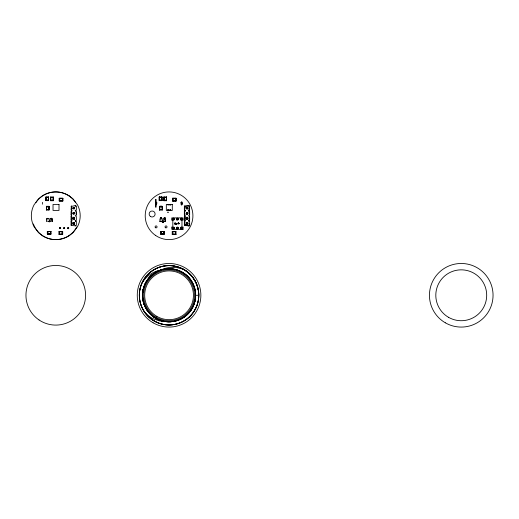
<?xml version="1.0" encoding="UTF-8"?>
<svg xmlns="http://www.w3.org/2000/svg" width="519" height="519" viewBox="0 0 519 519"><rect width="100%" height="100%" fill="white"/><g stroke="black" fill="none" stroke-linecap="round" stroke-linejoin="round"><path stroke-width="0.78" d="M46.574 221.347L46.574 218.791M52.322 221.347L52.322 218.791M159.871 221.347L160.04 218.953M164.244 217.928L165.029 217.578L165.029 218.758L164.218 218.758L164.244 217.928L165.029 217.578L164.244 217.591L164.218 218.758L165.029 218.758L165.036 218.045L164.244 218.045M51.011 220.231L50.868 219.816L50.953 220.251M76.027 225.856L71.46 225.48L71.674 215.794L71.272 211.369M160.455 217.935L160.455 217.578L161.24 217.578L161.266 218.771L161.24 217.578L160.455 217.591L160.423 218.771L160.455 217.935L161.24 217.928M163.135 222.197L163.135 222.56L162.35 222.56L162.33 221.366L162.35 222.56L163.135 222.547L163.174 221.366L163.135 222.197L162.35 222.21M47.8 233.998L47.813 231.416L50.59 231.409L50.59 233.998L47.8 233.998L47.8 231.409M50.577 233.991L50.59 231.409M59.425 234.251L59.438 231.669L62.209 231.662L62.209 234.251L59.425 234.251L59.425 231.662M59.679 200.892L59.691 198.31L62.462 198.303L62.462 200.892L59.679 200.892L59.679 198.303M62.202 234.244L62.209 231.662M62.455 200.885L62.462 198.303M161.098 233.998L161.111 231.416L163.887 231.409L163.887 233.998L161.098 233.998L161.098 231.409M163.874 233.991L163.887 231.409M172.723 234.251L172.73 231.669L175.506 231.662L175.506 234.251L172.723 234.251L172.723 231.662M172.976 200.892L172.983 198.31L175.759 198.303L175.759 200.892L172.976 200.892L172.976 198.303M175.5 234.244L175.506 231.662M175.753 200.885L175.759 198.303M156.005 204.869L156.031 202.468M167.54 209.708L167.52 210.422L167.52 209.819M168.338 209.708L168.318 210.422L168.318 209.819M169.136 209.708L169.116 210.422L169.116 209.819M170.725 209.708L170.706 210.422L170.706 209.819M181.871 204.869L181.942 203.266M163.952 220.114L163.66 219.913L163.92 220.186M189.188 223.708L189.325 225.856L184.758 225.48L184.972 215.794L184.569 211.369M183.019 229.327L183.168 227.088L181.974 227.088L181.974 220.121L183.168 220.121L182.993 217.876L171.783 217.889L171.633 220.121L172.827 220.121L172.827 227.088L171.633 227.088L171.808 229.333L183.019 229.327L181.734 229.353M184.758 225.48L184.355 225.084L184.355 221.619L184.959 220.828L184.355 220.03L184.355 216.566L184.972 215.794L184.355 214.976L184.355 211.512L185.549 210.72L184.355 209.923L184.355 206.458L188.455 205.667L189.448 205.972L189.091 210.539L189.649 214.976L188.455 215.774L189.649 216.566L189.649 220.03L188.455 220.828L189.649 221.619L189.649 225.084L188.455 225.882M184.355 209.923L184.77 206.017L189.448 205.972L189.649 209.923L188.455 210.72L189.649 211.512L189.649 214.976L189.091 210.539L189.649 206.458L188.455 205.667M51.751 219.608L51.251 219.738L51.673 219.433M161.273 206.264L160.987 205.9L160.689 206.303M73.205 208.19L73.069 208.826L74.34 208.826L74.34 207.555L73.069 207.555L73.069 208.826L73.069 207.555M73.867 214.165L73.069 213.88L73.069 212.608L74.34 212.608L74.34 213.88L73.069 213.88L73.069 212.608M74.211 208.19L74.34 207.555L74.34 208.826M73.205 223.352L73.069 223.987L74.34 223.987L74.34 222.716L73.069 222.716L73.069 223.987L73.069 222.716M186.496 208.19L186.366 208.826L187.638 208.826L187.638 207.555L186.366 207.555L186.366 208.826L186.366 207.555M187.164 214.165L186.366 213.88L186.366 212.608L187.638 212.608L187.638 213.88L186.366 213.88L186.366 212.608M184.355 225.084L184.712 225.317L186.366 223.987L186.496 223.352M49.311 220.238L49.461 219.861L49.422 220.251M162.609 220.238L162.752 219.861L162.719 220.251M75.865 210.247L75.865 211.188M189.163 210.247L188.455 210.72M73.069 213.88L73.205 213.315M74.34 212.608L74.34 213.88M186.366 213.88L186.496 213.315M186.366 223.987L186.366 222.716L187.638 222.716L187.638 223.987L186.366 223.987L186.366 222.716M174.942 224.137L175.416 222.93L174.942 224.137L174.423 222.93L174.916 224.02M75.865 221.295L75.865 220.354M189.163 220.354L189.163 221.295M178.873 223.332L178.938 223.741C178.562 224.61 179.282 222.567 178.251 222.93M142.277 282.381A29.726 29.7 25.2 0 0 162.466 324.219A29.726 29.7 25.2 0 0 198.783 295.279A29.726 29.706 -1.4 0 0 142.783 281.408L142.316 282.401L144.723 279.228M45.996 200.652L45.996 196.87L48.585 196.87L48.585 200.652L45.996 200.652L45.996 196.87M48.585 200.652L48.585 196.87M50.68 200.73L50.68 196.948L53.269 196.948L53.269 200.73L50.68 200.73L50.68 196.948M53.269 200.73L53.269 196.948M46.386 210.078L46.386 206.303L48.974 206.303L48.974 210.078L46.386 210.078L46.386 206.303M48.974 210.078L48.974 206.303M159.294 197.57L159.294 196.87L159.294 200.652L161.883 200.652L161.883 196.87L159.294 196.87L159.294 200.652L159.294 199.958M161.883 199.958L161.883 200.652L161.883 196.87L161.883 197.57M163.978 197.648L163.978 196.948L163.978 200.73L166.567 200.73L166.567 196.948L163.978 196.948L163.978 200.73L163.978 200.036M166.567 200.036L166.567 200.73L166.567 196.948L166.567 197.648M159.683 206.997L159.683 206.303L159.683 210.078L162.265 210.078L162.265 206.303L159.683 206.303L159.683 210.078L159.683 209.384M162.265 210.078L162.265 206.303M165.068 219.589L164.549 219.738L164.971 219.433M178.802 223.942L178.847 223.209M71.46 225.48L71.058 225.084L71.058 221.619L71.933 220.757L71.058 220.03L71.058 216.566L71.674 215.794L71.058 214.976L71.058 212.206M71.933 220.757L71.058 221.619M184.712 211.278L185.549 210.72M178.938 223.741L178.653 223.034L178.075 223.157L178.653 223.034L178.698 223.819M71.473 206.017L71.058 206.458L75.158 205.667L76.15 205.972L75.865 206.134M165.619 218.791L165.619 221.347M159.871 221.347L165.619 221.347M69.137 235.736L73.043 232.635L77.467 226.725A23.387 23.387 0 0 0 77.474 204.81L73.043 198.907L69.137 195.806M59.179 200.892L62.961 200.892L62.961 198.303L59.179 198.303L59.179 200.892L62.961 200.892M59.179 198.303L62.961 198.303M71.058 211.512L72.251 210.72L71.058 209.923L71.388 206.101L71.414 210.156M71.058 216.566L71.739 216.118M47.307 233.998L51.083 233.998L51.083 231.409L47.307 231.409L47.307 233.998L51.083 233.998M47.307 231.409L51.083 231.409M75.158 205.667L76.351 206.458L76.351 209.923L75.158 210.72L76.351 211.512L76.351 214.976L75.158 215.774L76.351 216.566L76.351 220.03L75.158 220.828L76.351 221.619L76.351 225.084L75.158 225.882M58.926 231.662L62.708 231.662L62.708 234.251L58.926 234.251L58.926 231.662L62.708 231.662M58.926 234.251L62.708 234.251M173.177 198.303L172.477 198.303L176.259 198.303L176.259 200.892L172.477 200.892L172.477 198.303L176.259 198.303L175.565 198.303M175.565 200.892L176.259 200.892L172.477 200.892L173.177 200.892M184.355 206.458L184.686 206.101L184.712 210.156L185.231 210.649M184.355 216.566L185.03 216.118M161.299 231.409L160.598 231.409L164.38 231.409L164.38 233.998L160.598 233.998L160.598 231.409L164.38 231.409L163.686 231.409M163.686 233.998L164.38 233.998L160.598 233.998L161.299 233.998M184.355 221.619L184.712 221.386M175.312 234.251L176.006 234.251L172.224 234.251L172.224 231.662L176.006 231.662L176.006 234.251L172.224 234.251L172.924 234.251M172.224 231.662L176.006 231.662M59.529 228.379L60.723 227.783L59.529 227.783L59.529 228.379L60.723 228.379L59.529 227.783M63.506 228.379L64.7 227.783L63.506 227.783L64.7 228.379L63.396 228.379M68.683 227.783L67.489 228.379L68.683 228.379L68.683 227.783L67.489 227.783L68.683 228.379M172.827 219.427L174.021 218.83L174.021 219.427L172.827 219.427L172.827 218.83L174.416 218.83M176.804 219.427L177.998 218.83L177.998 219.427L176.804 219.427L176.804 218.83L177.998 219.427M180.781 219.427L181.974 218.83L181.974 219.427L180.781 219.427L180.781 218.83L181.974 218.83M172.827 228.379L174.021 227.783L174.021 228.379L172.827 227.783L172.827 228.379L174.416 228.379M177.998 227.783L176.804 228.379L176.804 227.783L177.998 227.783L177.998 228.379L176.694 228.379M180.781 228.379L181.974 227.783L181.974 228.379L180.722 228.379L180.781 227.783L181.974 227.783M158.801 270.509L160.871 270.075A26.806 26.806 0 0 1 169.233 267.519L176.22 267.454L183.051 269.108M175.766 223.715L176.46 223.968L175.837 223.897L175.766 223.332L175.831 224.013L176.609 224.124L175.792 224.046L175.643 223.209L175.688 223.942M160.455 218.467L161.24 218.428M164.244 218.467L165.029 218.428M162.35 221.704L163.135 221.671M160.455 218.35L161.247 218.35M162.35 221.788L163.141 221.782M45.996 197.369L48.585 197.369L48.585 200.152L45.996 200.152L45.996 197.369L48.578 197.382M50.68 197.447L53.269 197.447L53.269 200.23L50.68 200.23L50.68 197.447L53.262 197.46M159.294 197.369L161.883 197.369L161.883 200.152L159.294 200.152L159.294 197.369L161.876 197.382M163.978 197.447L166.567 197.447L166.567 200.23L163.978 200.23L163.978 197.447L166.554 197.46M46.386 206.796L48.974 206.796L48.974 209.585L46.386 209.585L46.386 206.796L48.961 206.809M159.683 206.796L162.265 206.796L162.265 209.585L159.683 209.585L159.683 206.796L162.259 206.809M46.742 218.96L52.153 218.96L52.322 221.347M176.538 218.83L178.393 218.83M160.04 218.96L165.451 218.953L165.451 221.178L160.034 221.178M46.742 221.178L52.153 221.178M172.827 227.783L174.021 227.783M160.871 270.075A26.547 26.527 68.2 0 0 158.918 270.795A26.547 26.527 -3.6 0 0 143.426 302.129A26.547 26.527 -3.6 0 0 172.522 321.559A26.547 26.527 -3.6 0 0 195.618 295.279A26.547 26.527 72.9 0 0 160.864 270.055A26.547 26.527 71.4 0 0 158.918 270.795A26.547 26.527 1.5 0 0 143.426 302.123A26.547 26.527 1.5 0 0 172.529 321.559A26.547 26.527 1.5 0 0 195.618 295.279A26.501 26.501 0 0 0 155.81 272.326A26.501 26.501 0 0 0 155.81 318.231A26.501 26.501 0 0 0 195.566 295.279L198.745 295.279A29.726 29.706 -32.3 0 0 160.455 266.87A29.726 29.706 -32.3 0 0 144.34 311.796L145.048 312.723A28.759 28.759 0 0 0 153.494 318.887L159.521 320.937L166.463 321.65M162.35 222.087L163.141 222.087M159.301 200.146L161.883 200.152M163.985 200.224L166.567 200.23M46.003 200.146L48.585 200.152M50.687 200.224L53.269 200.23M159.69 209.572L162.265 209.585M46.392 209.572L48.974 209.585M164.244 218.291L165.036 218.291M160.455 218.045L161.247 218.045M188.455 220.828L189.013 220.847L189.513 216.475M75.158 220.828L75.716 220.847M186.25 225.499L189.325 225.856M176.447 228.379L178.27 228.632M180.781 218.83L181.974 219.427M172.827 218.83L174.021 219.427M180.781 227.783L181.974 228.379M176.804 227.783L177.998 228.379M181.306 228.379L182.013 228.782M68.008 228.379L68.716 228.782M184.355 214.976L184.712 215.21M184.355 220.03L185.231 220.757M71.058 214.976L71.414 215.21M71.058 225.084L71.414 225.317M71.058 220.03L71.661 220.828M178.698 223.235L178.724 223.715M76.059 212.706L76.351 214.976M185.056 219.278L184.712 216.332L184.712 220.264M71.849 220.017L71.414 216.332L71.414 220.264M184.77 206.017L185.004 208.333M170.277 209.689L170.31 210.422L170.31 209.819M42.577 202.352L42.59 204.188M181.754 201.664L181.767 204.869M184.712 206.225L184.712 208.586M177.556 223.488L177.556 223.968M170.706 204.447L170.706 205.044M170.31 204.447L170.31 205.044M169.512 204.447L169.512 205.044M168.714 204.447L168.714 205.044M167.922 204.447L167.922 205.044M142.777 281.408A29.726 29.7 19 0 1 198.771 295.279A29.726 29.7 -18.8 0 1 145.022 312.743M183.045 269.043A29.726 29.706 -0.2 0 1 195.481 308.837A29.726 29.706 -0.2 0 1 155.849 321.864A29.726 29.706 -0.2 0 1 142.225 282.459M158.905 270.756A26.547 26.527 66.2 0 0 165.503 321.566A26.547 26.527 -1.4 0 1 142.634 292.911A26.547 26.527 -1.4 0 1 170.264 268.79A26.547 26.527 -1.4 0 1 195.624 295.279M144.749 279.254A27.741 27.741 0 0 1 158.795 270.47M195.559 295.279A26.547 26.527 -84.4 0 1 166.463 321.676M187.677 207.328A1.096 1.096 0 0 1 187.839 208.891M186.074 207.613A1.096 1.096 0 0 1 186.327 207.328M186.074 217.721A1.096 1.096 0 0 1 187.82 217.565A1.096 1.096 0 0 1 187.482 219.284M186.522 219.284A1.096 1.096 0 0 1 186.074 218.875M187.554 222.404A1.096 1.096 0 0 1 187.794 224.111A1.096 1.096 0 0 1 186.074 223.936M186.074 222.774A1.096 1.096 0 0 1 186.457 222.404M187.839 212.543A1.096 1.096 0 0 1 187.677 214.107M186.327 214.107A1.096 1.096 0 0 1 186.074 213.822M69.131 195.819A24.88 24.88 0 0 0 42.402 195.819L38.49 198.907L34.059 204.817A23.387 23.387 0 0 0 34.053 226.732L38.49 232.635L42.396 235.736A24.88 24.88 0 0 0 69.131 235.723M76.825 226.972A23.855 23.855 0 0 1 33.352 223.929M35.837 202.663A23.855 23.855 0 0 1 75.696 202.663M74.496 219.057A1.096 1.096 0 0 1 74.185 219.284M73.224 219.284A1.096 1.096 0 0 1 72.92 219.057M72.92 217.539A1.096 1.096 0 0 1 74.496 217.539M74.496 224.111A1.096 1.096 0 0 1 72.92 224.111M72.92 222.593A1.096 1.096 0 0 1 73.16 222.404M74.256 222.404A1.096 1.096 0 0 1 74.496 222.593M51.738 218.291L51.731 218.758L50.92 218.758L50.946 218.291L51.738 218.291M155.479 202.553C155.129 208.826 158.82 200.269 155.479 202.553M167.747 212.213L168.351 212.277L167.747 212.193M180.949 202.553C180.872 209.001 184.05 200.023 180.949 202.553M155.869 199.348L155.875 207.191L155.869 199.348M47.158 218.35L47.125 218.771L47.949 218.428L47.969 218.771L47.949 218.35L47.158 218.35M49.876 221.366L49.843 221.782L49.052 221.788L49.033 221.366L49.052 221.704L49.876 221.366M50.946 218.467L51.731 218.758L50.946 218.467M73.205 218.298L73.069 218.934L74.34 218.934L74.34 217.662L73.069 217.662L73.069 218.934L73.069 217.662L73.205 218.298M74.34 217.662L74.34 218.934L74.34 217.662M74.34 222.716L74.34 223.987L74.34 222.716M187.638 207.555L187.638 208.826L187.638 207.555M186.496 218.298L186.366 218.934L187.638 218.934L187.638 217.662L186.366 217.662L186.366 218.934L186.366 217.662L186.496 218.298M187.638 212.608L187.638 213.88L187.638 212.608M187.638 217.662L187.638 218.934L187.638 217.662M187.638 222.716L187.638 223.987L187.638 222.716M59.004 204.447L53.029 204.447L53.029 210.422L59.004 210.422L59.004 204.447M172.302 204.447L166.327 204.447L166.327 210.422L172.302 210.422L172.302 204.447M153.163 322.818A31.802 31.802 0 0 0 200.866 295.279A31.802 31.802 0 0 0 153.163 267.739A31.802 31.802 0 0 0 153.163 322.818M156.868 316.395A24.38 24.38 0 0 0 193.444 295.279A24.38 24.38 0 0 0 156.868 274.162A24.38 24.38 0 0 0 156.868 316.395M156.342 317.31A25.444 25.444 0 0 0 194.502 295.279A25.444 25.444 0 0 0 156.342 273.247A25.444 25.444 0 0 0 156.342 317.31M445.347 322.818A31.802 31.802 0 0 0 493.05 295.279A31.802 31.802 0 0 0 445.347 267.739A31.802 31.802 0 0 0 445.347 322.818M448.526 317.31A25.444 25.444 0 0 0 486.692 295.279A25.444 25.444 0 0 0 448.526 273.247A25.444 25.444 0 0 0 448.526 317.31M155.726 235.548A23.855 23.855 0 0 0 192.854 217.435A23.855 23.855 0 0 0 158.606 194.333A23.855 23.855 0 0 0 155.726 235.548M150.465 216.475A2.984 2.984 0 0 0 155.11 214.211A2.984 2.984 0 0 0 150.821 211.317A2.984 2.984 0 0 0 150.465 216.475M155.525 227.718A0.993 0.993 0 0 0 157.075 226.959A0.993 0.993 0 0 0 155.642 225.999A0.993 0.993 0 0 0 155.525 227.718M165.47 227.718A0.993 0.993 0 0 0 167.021 226.959A0.993 0.993 0 0 0 165.593 225.999A0.993 0.993 0 0 0 165.47 227.718M172.924 219.991A0.993 0.993 0 0 0 174.416 219.128A0.993 0.993 0 0 0 172.924 218.265A0.993 0.993 0 0 0 172.924 219.991M172.866 228.905A0.993 0.993 0 0 0 174.416 228.152A0.993 0.993 0 0 0 172.983 227.186A0.993 0.993 0 0 0 172.866 228.905M176.901 219.991A0.993 0.993 0 0 0 178.393 219.128A0.993 0.993 0 0 0 176.901 218.265A0.993 0.993 0 0 0 176.901 219.991M176.843 228.905A0.993 0.993 0 0 0 178.393 228.152A0.993 0.993 0 0 0 176.966 227.186A0.993 0.993 0 0 0 176.843 228.905M180.884 219.991A0.993 0.993 0 0 0 182.377 219.128A0.993 0.993 0 0 0 180.884 218.265A0.993 0.993 0 0 0 180.884 219.991M180.826 228.905A0.993 0.993 0 0 0 182.37 228.152A0.993 0.993 0 0 0 180.943 227.186A0.993 0.993 0 0 0 180.826 228.905M39.055 319.97A29.817 29.817 0 0 0 85.505 297.406A29.817 29.817 0 0 0 42.74 268.459A29.817 29.817 0 0 0 39.055 319.97"/></g></svg>
